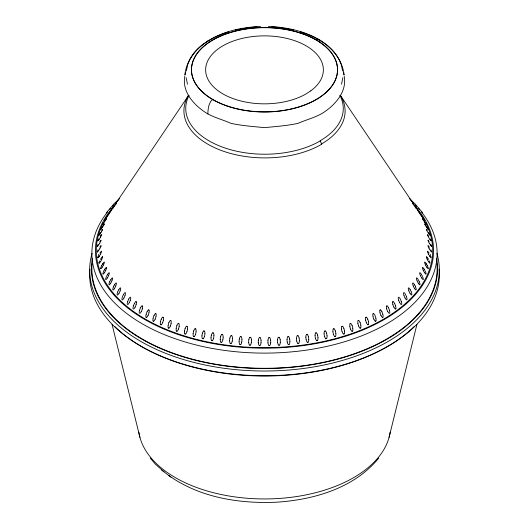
<?xml version="1.0" encoding="UTF-8"?>
<svg xmlns="http://www.w3.org/2000/svg" width="529" height="529" viewBox="0 0 529 529"><rect width="100%" height="100%" fill="white"/><g stroke="black" fill="none" stroke-linecap="round" stroke-linejoin="round"><path stroke-width="0.79" d="M99.029 235.114L99.121 234.783A5.065 0.807 -62.9 0 1 100.391 232.476M315.013 335.591L315.39 338.302M210.959 337.8L211.375 335.088M308.817 339.439L308.486 336.781M104.325 224.018L104.2 224.336A5.019 0.575 -61.5 0 1 102.93 226.465M305.808 337.132L306.112 339.856M204.954 333.799L204.525 336.384M100.708 268.289L100.801 268.62M201.913 335.849L202.395 333.151M299.44 340.775L299.163 338.038M296.465 338.362L296.703 341.099M196.12 331.65L195.611 334.275M193.078 333.594L193.634 330.916M289.945 341.787L289.74 339.049M287.016 339.274L287.174 342.018M187.524 329.15L186.962 331.762M342.852 77.644L341.529 84.263M280.37 342.422L280.231 339.737M184.482 331.048L185.104 328.397M99.035 262.761L99.102 263.092M179.186 326.419L178.564 329.012M277.487 339.876L277.573 342.62M186.34 70.972L187.683 64.736L189.554 60.432M176.164 328.225L176.845 325.586M270.729 342.852L270.676 340.167M184.806 76.255C181.923 91.629 193.402 104.385 205.245 112.327C213.108 117.372 222.458 119.561 230.955 123.35C241.951 125.75 253.312 126.504 264.5 127.654C275.688 126.504 287.049 125.75 298.045 123.35C306.542 119.574 315.892 117.451 323.755 112.393C335.571 104.398 347.077 91.643 344.194 76.255M171.138 323.424L170.431 326.049M267.919 340.147L267.932 342.898M168.136 325.117L168.883 322.511M261.068 342.898L261.081 340.147M97.925 257.18L97.958 257.517M258.331 340.101L258.271 342.852M163.401 320.157L162.634 322.756M184.852 74.939C186.228 62.594 193.178 51.141 203.381 44.079M160.439 321.751L161.246 319.166M251.427 342.62L251.513 339.876M429.971 235.114L429.898 234.836A4.973 0.76 62.9 0 0 428.635 232.575M97.376 251.579L97.376 251.91M155.995 316.692L155.182 319.205M248.769 339.737L248.637 342.481M153.093 318.134L153.952 315.575M241.826 342.018L241.991 339.34M185.038 74.926L185.659 72.361M148.986 312.87L148.107 315.416M239.26 339.049L239.055 341.787M100.96 246.19L100.953 245.846M232.297 341.099L232.535 338.421M146.13 314.272L147.042 311.746M142.354 308.876L141.448 311.343M389.06 437.397L416.958 324.337M229.837 338.038L229.56 340.775M97.396 245.959L97.362 246.296M139.557 310.186L140.522 307.693M222.888 339.856L223.192 337.191M220.533 336.722L220.183 339.439M136.132 304.671L135.146 307.151M133.414 305.888L134.426 303.421M213.61 338.302L213.987 335.591M130.326 300.32L129.347 302.661M127.714 301.385L128.765 298.958M125.009 295.665L123.971 298.025M431.644 246.283L431.624 246.018A4.973 1.177 66.2 0 0 430.87 244.378M120.149 290.89L119.045 293.271M117.762 291.737L118.846 289.495M115.778 285.971L114.641 288.312M113.457 286.844L114.006 285.614M111.883 280.965L110.766 283.16M109.708 281.706L110.892 279.431M108.531 275.781L107.387 277.943M427.472 234.856L427.505 235.154A4.92 1.012 65 0 0 428.728 237.514L429.998 239.525M98.361 254.568L98.526 254.204M105.727 270.438L104.511 272.66M103.419 265.122L102.236 267.205M103.942 270.782L103.79 271.099A5.065 2.295 -74.3 0 0 102.831 273.751M101.641 265.664L101.826 265.3M106.752 275.867L107.116 275.159M189.805 59.929C197.548 45.223 213.213 36.766 228.508 31.879M101.7 259.627L100.45 261.762M104.041 270.577L104.471 269.777M117.451 201.146L118.787 199.221M100.484 254.184L99.247 256.228M114.105 285.409L114.614 284.529M99.842 248.663L98.606 250.667M392.683 301.94L393.034 301.715M112.895 208.188L116.248 203.381M395.804 308.724L395.454 308.943M102.117 264.751L102.368 264.321M100.424 259.461L100.781 258.846M99.763 243.135L98.553 245.053A4.973 1.23 -66.7 0 1 97.303 246.494M107.255 274.915L107.691 274.22M123.568 294.309L122.477 296.703A5.065 3.273 -82.1 0 0 121.915 299.48M100.265 237.554L99.002 239.525M104.61 269.539L105.02 268.904M101.303 232.059L100.041 233.983M102.421 264.229L102.884 263.508M386.554 306.146L386.93 305.934M116.109 203.612L115.844 204.042M102.884 226.597L101.667 228.449A4.973 0.608 -61.5 0 1 100.702 229.692M108.822 214.146L109.278 213.392L108.18 214.933M102.348 226.677L102.692 226.148M104.511 221.486L104.914 220.877M99.895 253.107L100.265 252.551M107.063 216.612L105.727 218.695L106.25 218.027M112.393 208.479L112.075 208.922M107.123 216.52L108.108 215.045M101.065 258.397L101.303 258.053M109.014 213.465L112.042 209.001M104.993 220.752L105.264 220.348M111.374 210L109.205 213.194M188.443 95.61L111.427 209.887M104.094 222.603L103.836 222.974A4.973 0.403 -59.8 0 1 102.917 224.223M100.232 236.37L100.51 235.974M99.273 256.188L99.307 256.148A4.973 1.653 -69.9 0 1 97.918 257.716M380.014 310.133L380.411 309.934M99.029 239.485L99.055 239.445A4.973 1.018 -65 0 1 97.839 240.887M382.864 317.169L382.553 317.321M113.543 207.394L113.001 208.128M373.077 313.902L373.5 313.717M375.835 320.984L375.418 321.163M106.303 212.856L114.138 203.678L119.766 198.375M378.764 458.068C354.298 488.102 314.186 499.693 276.879 502.186C239.425 503.906 199.612 497.624 168.566 475.34M365.777 317.426L366.22 317.255M368.396 324.594L368.012 324.773M428.06 245.84L428.027 246.13A4.92 1.428 68.3 0 0 429.131 248.564M358.14 320.7L358.596 320.548M360.599 327.96L360.15 328.106M350.178 323.708L350.654 323.576M352.486 331.048L352.069 331.2M341.932 326.453L342.422 326.327M344.068 333.865L343.638 333.997M333.415 328.912L333.925 328.807M335.379 336.391L334.943 336.51M324.674 331.081L325.196 330.989M326.459 338.626L325.95 338.712M207.018 41.546C222.835 31.251 241.958 27.217 260.599 26.51M202.349 44.8L207.97 40.878M315.727 332.953L316.256 332.88M317.321 340.55L316.858 340.643M306.602 334.52L307.144 334.467M307.957 342.203L307.481 342.223M212.856 99.485L211.574 100.45A5.059 2.923 -60 0 0 210.456 101.78L208.889 105.483A32.203 18.594 -60 0 0 207.884 114.092M297.344 335.776L297.887 335.743M298.548 343.473L298.012 343.506M287.968 336.722L288.517 336.709M316.144 39.854L317.426 39.338A5.059 2.923 -60 0 1 318.544 39.377L319.972 40.898M288.973 344.458L288.49 344.498M278.512 337.35L279.067 337.357M279.312 345.113L278.77 345.113M269.01 337.661L269.565 337.687M269.605 345.45L269.063 345.43M259.494 337.654L260.043 337.694M259.878 345.457L259.395 345.45M249.992 337.33L250.541 337.383M250.171 345.139L249.628 345.08M240.543 336.682L241.085 336.761M240.51 344.498L239.974 344.419M231.173 335.717L231.715 335.816M230.928 343.533L230.399 343.433M221.916 334.44L222.444 334.559M221.4 342.256L220.937 342.131M212.803 332.86L213.326 332.992M212.142 340.643L211.626 340.511M178.346 323.576L178.822 323.708M203.863 330.975L204.373 331.121M176.931 331.2L176.514 331.048M235.279 30.034L249.602 27.521L257.015 26.886M202.997 338.725L202.495 338.58M195.135 328.787L195.631 328.952M194.057 336.51L193.574 336.351M186.631 326.314L187.114 326.499M185.362 333.997L184.932 333.865M170.457 320.534L170.9 320.746M168.744 328.125L168.361 327.907M162.833 317.248L163.256 317.473M160.988 324.773L160.571 324.548M155.552 313.71L155.956 313.948M153.476 321.169L153.165 320.984M148.636 309.934L149.019 310.186M146.447 317.321L146.07 317.069M142.116 305.927L142.473 306.198M268.401 26.51C298.806 27.21 339.473 39.973 344.148 74.939M136.013 301.715L136.343 301.993M271.985 26.886L279.398 27.521L293.721 30.034M300.492 31.879C315.787 36.766 331.452 45.223 339.195 59.929M106.402 267.548L106.534 267.886M102.586 256.79L102.652 257.134A5.019 1.845 -71.4 0 1 101.674 259.541M150.236 458.068L155.394 464.151L164.036 471.842M161.524 469.924L170.907 477.125M412.66 203.182L413.294 204.015M409.234 198.375L414.862 203.678L422.697 212.856M410.213 199.221L411.549 201.146M416.085 208.234L415.668 207.494M415.999 208.128L415.04 206.813M428.959 233.983L427.696 232.059A4.92 0.8 63.3 0 1 426.381 229.718M430.447 245.053L429.237 243.135M427.333 228.449L426.116 226.597A4.92 0.595 61.6 0 1 424.754 224.309M428.735 252.551L429.105 253.107M419.986 213.465L417.626 210M430.394 250.667L429.158 248.663M420.171 213.987L419.828 213.504L423.279 218.742L422.744 217.842M425.164 222.974L423.98 221.208A4.92 0.397 59.8 0 1 422.585 218.966L422.466 218.656M428.516 254.184L429.753 256.228M427.696 258.053L427.935 258.397M414.511 206.052L413.969 205.265M429.693 256.148L429.727 256.188A5.065 1.66 69.6 0 0 431.049 257.663M425.058 222.828L425.085 222.868A5.065 0.39 59.4 0 0 426.004 224.078L426.063 224.117M429.409 247.314L429.237 247.069A5.019 1.422 68.2 0 0 428.014 245.654M428.55 261.762L427.3 259.627M428.768 236.37L428.516 236.013A5.019 0.998 64.9 0 0 427.445 234.704M426.116 263.508L426.579 264.229M416.607 208.452L419.801 213.187M426.764 267.205L425.581 265.122M423.98 268.904L424.39 269.545M340.24 95.18L417.374 209.59M100.973 240.351L100.94 240.695A5.019 1.21 -66.6 0 1 99.789 242.983M424.489 272.66L423.266 270.438M413.427 204.445L412.891 203.612M426.308 226.148L426.652 226.677M421.613 277.943L420.469 275.781M418.234 283.16L417.116 280.965M414.386 284.529L414.895 285.409M414.359 288.312L413.222 285.971M428.219 258.846L428.576 259.461M410.154 289.495L411.238 291.737M409.955 293.271L408.851 290.89M426.632 264.321L426.883 264.751M421.745 274.915L421.342 274.26A5.019 2.466 76.1 0 0 419.914 272.64M405.029 298.025L403.991 295.665M424.529 269.777L424.959 270.577M399.653 302.661L398.674 300.32M421.884 275.159L422.248 275.867M394.574 303.421L395.586 305.888M393.854 307.151L392.868 304.671M388.478 307.693L389.443 310.186M427.181 265.3L427.359 265.664M387.552 311.343L386.646 308.876M381.958 311.746L382.87 314.272M414.994 285.614L415.543 286.844M380.893 315.416L380.014 312.87M430.474 254.204L430.639 254.568M373.818 319.205L373.005 316.692M367.754 319.166L368.561 321.751M426.043 224.051L425.938 223.846A4.973 0.35 59.3 0 0 424.556 221.638M366.366 322.756L365.599 320.151M339.446 60.432L341.317 64.736L342.66 70.972M360.117 322.511L360.864 325.117M101.535 234.869L101.475 235.207A5.019 0.998 -64.9 0 1 100.279 237.448M419.292 281.706L418.108 279.431A5.019 2.665 77.7 0 0 416.687 277.804M358.569 326.043L357.862 323.417M352.155 325.586L352.843 328.225M97.911 240.675L97.977 240.358A5.065 1.025 -64.7 0 1 98.698 238.837M350.436 329.012L349.814 326.419M343.896 328.397L344.518 331.048M342.038 331.762L341.476 329.15M335.366 330.916L335.922 333.594M406.523 296.703L405.465 294.355A5.019 3.234 82.5 0 0 403.964 292.544M333.389 334.275L332.88 331.65M326.605 333.151L327.087 335.849M401.286 301.385L400.235 298.958A5.019 3.412 84.1 0 0 398.754 297.139M324.475 336.384L324.046 333.799M317.625 335.088L318.041 337.8M343.341 72.361L343.962 74.926M187.471 84.263L186.148 77.644M112.042 324.337L139.94 437.397M375.907 318.134L375.048 315.575A5.019 4.04 -88.7 0 0 373.586 313.565M102.659 229.407L102.56 229.751A5.019 0.787 -63.2 0 1 101.33 231.94M390.137 432.18A126.074 72.79 0 0 1 264.5 498.946A126.074 72.79 0 0 1 138.863 432.18M436.928 263.872A172.626 99.664 0 0 1 264.5 368.296A172.626 99.664 0 0 1 92.072 263.872M425.554 222.55A168.202 97.111 0 0 1 264.5 347.665A168.202 97.111 0 0 1 103.446 222.55M104.226 221.102A168.202 97.111 0 0 1 111.083 210.74M417.917 210.74A168.202 97.111 0 0 1 424.774 221.102M339.869 95.379A78.761 45.461 0 0 1 320.177 140.734A26.556 15.334 60 0 1 321.5 144M320.376 140.846A78.761 45.633 0.2 0 1 224.25 147.736A78.761 45.633 0.2 0 1 189.051 95.359M340.352 95.332A80.6 46.519 0 0 1 321.473 143.987M321.811 144.179A80.6 46.816 0.3 0 1 221.744 150.639A80.6 46.816 0.3 0 1 188.476 95.313M421.448 211.95A172.626 99.664 0 0 1 264.5 353.114A172.626 99.664 0 0 1 107.552 211.95M109.629 209.424A172.626 99.664 0 0 1 110.713 208.168M112.399 206.31A172.626 99.664 0 0 1 113.556 205.087M115.745 202.878A172.626 99.664 0 0 1 116.876 201.787M412.124 201.787A172.626 99.664 0 0 1 413.255 202.878M415.444 205.087A172.626 99.664 0 0 1 416.601 206.31M418.287 208.168A172.626 99.664 0 0 1 419.371 209.424M412.666 203.526A169.088 97.62 0 0 1 264.5 348.181A169.088 97.62 0 0 1 116.334 203.526M436.914 253.312A174.841 100.946 0 0 1 264.5 371.014A174.841 100.946 0 0 1 92.086 253.312M436.67 258.443A173.069 99.921 0 0 1 264.5 368.548A173.069 99.921 0 0 1 92.33 258.443M178.432 329.031A5.065 4.47 82.4 0 1 177.089 331.319M178.994 323.655A4.92 4.351 81.8 0 1 179.086 326.393M176.931 325.619A5.019 4.424 81.8 0 1 178.24 323.437M176.349 331.108A4.973 4.371 82.5 0 1 176.276 328.264M184.727 333.878A5.065 4.576 79.7 0 1 184.581 331.081M185.216 328.43A4.92 4.43 79.7 0 1 186.512 326.162M187.253 326.453A5.019 4.53 79 0 1 187.418 329.117M186.836 331.782A4.973 4.503 79 0 1 185.494 334.163M139.259 313.009A5.065 3.782 -87.1 0 1 139.63 310.225M140.608 307.752A4.92 3.657 -87.1 0 1 142.05 305.762M142.585 306.179A5.019 3.743 -87.5 0 1 142.261 308.83M141.336 311.336A4.973 3.729 -87.5 0 1 139.835 313.426M133.024 308.698A5.065 3.624 -85.4 0 1 133.48 305.927M134.505 303.487A4.92 3.498 -85.4 0 1 135.953 301.543M136.449 301.98A5.019 3.577 -85.8 0 1 136.046 304.618M135.074 307.098A4.973 3.571 -85.8 0 1 133.566 309.134M127.238 304.182A5.065 3.452 -83.7 0 1 127.773 301.431M128.838 299.024A4.92 3.326 -83.7 0 1 130.286 297.133M130.749 297.582A5.019 3.412 -84.1 0 1 130.266 300.201M129.248 302.648A4.973 3.405 -84.1 0 1 127.734 304.638M123.634 294.382A4.92 3.154 -82.1 0 1 125.082 292.537M125.499 293A5.019 3.234 -82.5 0 1 124.937 295.599M123.885 298.019A4.973 3.227 -82.5 0 1 122.371 299.956M117.068 294.607A5.065 3.088 -80.5 0 1 117.742 291.948M118.906 289.568A4.92 2.969 -80.5 0 1 120.341 287.769M120.718 288.245A5.019 3.048 -80.8 0 1 120.083 290.831M118.992 293.211A4.973 3.048 -80.8 0 1 117.484 295.096M112.73 289.581A5.065 2.896 -78.9 0 1 113.497 286.89M114.667 284.609A4.92 2.784 -78.9 0 1 116.096 282.856M116.42 283.346A5.019 2.857 -79.3 0 1 115.719 285.905M114.588 288.245A4.973 2.863 -79.3 0 1 113.094 290.084M108.895 284.417A5.065 2.698 -77.4 0 1 109.741 281.752M110.945 279.51A4.92 2.592 -77.4 0 1 112.346 277.811M112.624 278.307A5.019 2.665 -77.7 0 1 111.857 280.839M110.7 283.147A4.973 2.665 -77.7 0 1 109.219 284.933M105.595 279.133A5.065 2.5 -75.8 0 1 106.508 276.502M107.731 274.3A4.92 2.4 -75.8 0 1 109.119 272.647M109.344 273.149A5.019 2.466 -76.1 0 1 108.511 275.655M107.327 277.923A4.973 2.473 -76.2 0 1 105.866 279.662M105.053 268.983A4.92 2.195 -74.2 0 1 106.408 267.376M106.593 267.886A5.019 2.261 -74.6 0 1 105.688 270.359M104.484 272.6A4.973 2.268 -74.6 0 1 103.056 274.28M100.609 268.282A5.065 2.083 -72.7 0 1 101.654 265.703M102.91 263.594A4.92 1.997 -72.7 0 1 104.239 262.034M104.372 262.543A5.019 2.056 -73 0 1 103.406 264.983M102.183 267.185A4.973 2.063 -73 0 1 100.788 268.825M98.949 262.748A5.065 1.871 -71.1 0 1 99.703 260.857M101.429 257.96A4.92 1.792 -71.1 0 1 102.613 256.618M100.437 261.703A4.973 1.858 -71.5 0 1 99.075 263.29M97.845 257.167A5.065 1.66 -69.6 0 1 98.652 255.295M100.279 252.644A4.92 1.58 -69.5 0 1 101.528 251.163M101.561 251.678A5.019 1.633 -69.9 0 1 100.49 254.046M97.303 251.553A5.065 1.448 -68 0 1 98.136 249.761M99.796 247.122A4.92 1.375 -67.9 0 1 100.999 245.681M100.986 246.197A5.019 1.422 -68.2 0 1 99.862 248.524M98.599 250.614A4.973 1.442 -68.3 0 1 97.329 252.108M97.329 245.939A5.065 1.237 -66.3 0 1 98.123 244.325M99.862 241.594A4.92 1.17 -66.3 0 1 101.019 240.192M100.49 236.073A4.92 0.959 -64.6 0 1 101.594 234.711M101.753 230.472A4.92 0.754 -62.9 0 1 102.646 229.328M100.054 233.944A4.973 0.813 -63.3 0 1 99.035 235.233M100.801 229.216A5.065 0.602 -61.2 0 1 102.011 227.186M103.4 225.162A4.92 0.549 -61.1 0 1 104.312 223.946M297.873 343.619A5.065 4.94 -54.6 0 1 296.822 341.079M296.584 338.348A4.92 4.807 -52.9 0 1 297.166 335.684M298.019 335.631A5.019 4.893 -53.5 0 1 299.057 338.057M299.308 340.788A4.973 4.84 -55.2 0 1 298.726 343.566M288.292 344.584A5.065 4.979 -44.1 0 1 287.293 342.005M287.135 339.268A4.92 4.84 -42 0 1 287.796 336.623M288.655 336.603A5.019 4.926 -43 0 1 289.634 339.063M289.813 341.794A4.973 4.88 -45.1 0 1 289.151 344.558M278.624 345.219A5.065 4.999 -29.6 0 1 277.692 342.613M277.606 339.869A4.92 4.86 -27.1 0 1 278.34 337.251M279.206 337.257A5.019 4.953 -28.7 0 1 280.119 339.744M280.231 342.488A4.973 4.906 -31.2 0 1 279.491 345.225M268.911 345.53A5.065 5.012 -10.6 0 1 268.051 342.891M268.038 340.147A4.92 4.873 -7.9 0 1 268.844 337.555M269.704 337.588A5.019 4.966 -10.2 0 1 270.557 340.107M270.597 342.852A4.973 4.92 -12.9 0 1 269.783 345.563M259.184 345.516A5.065 5.012 10.6 0 1 258.39 342.852M258.456 340.107A4.92 4.873 12.8 0 1 259.329 337.542M260.189 337.608A5.019 4.966 10.3 0 1 260.976 340.154M260.942 342.898A4.973 4.92 7.9 0 1 260.05 345.576M249.47 345.173A5.065 4.999 29.6 0 1 248.756 342.481M248.894 339.744A4.92 4.86 31.1 0 1 249.833 337.204M250.686 337.304A5.019 4.953 28.7 0 1 251.401 339.869M251.295 342.613A4.973 4.913 27.1 0 1 250.336 345.265M239.809 344.511A5.065 4.979 44.1 0 1 239.174 341.794M239.386 339.063A4.92 4.834 44.9 0 1 240.384 336.556M241.231 336.682A5.019 4.926 43 0 1 241.872 339.274M241.693 342.012A4.973 4.887 42 0 1 240.675 344.63M230.234 343.519A5.065 4.94 54.6 0 1 229.672 340.782M229.963 338.057A4.92 4.794 55.1 0 1 231.021 335.591M231.861 335.743A5.019 4.893 53.5 0 1 232.423 338.355M232.171 341.086A4.973 4.854 52.9 0 1 231.087 343.665M220.778 342.21A5.065 4.893 62.3 0 1 220.295 339.453M220.653 336.742A4.92 4.748 62.5 0 1 221.77 334.308M222.59 334.487A5.019 4.84 61.3 0 1 223.079 337.118M222.762 339.836A4.973 4.807 61 0 1 221.618 342.382M211.461 340.583A5.065 4.827 68.1 0 1 211.064 337.813M211.494 335.115A4.92 4.682 68.2 0 1 212.665 332.721M213.471 332.926A5.019 4.781 67.2 0 1 213.875 335.571M213.491 338.282A4.973 4.748 67 0 1 212.288 340.788M202.329 338.646A5.065 4.754 72.7 0 1 202.012 335.869M202.514 333.184A4.92 4.609 72.8 0 1 203.731 330.83M204.518 331.061A5.019 4.708 71.9 0 1 204.849 333.72M204.392 336.411A4.973 4.675 71.8 0 1 203.136 338.877M193.409 336.411A5.065 4.668 76.5 0 1 193.178 333.62M193.746 330.956A4.92 4.53 76.5 0 1 195.003 328.641M195.77 328.899A5.019 4.622 75.7 0 1 196.014 331.564M195.499 334.249A4.973 4.596 75.7 0 1 194.196 336.669M168.196 327.954A5.065 4.351 84.9 0 1 168.229 325.156M168.989 322.558A4.92 4.212 84.9 0 1 170.351 320.376M171.032 320.706A5.019 4.305 84.3 0 1 171.039 323.384M170.325 326.003A4.973 4.285 84.3 0 1 168.91 328.291M160.413 324.588A5.065 4.225 87.1 0 1 160.525 321.791M161.345 319.218A4.92 4.087 87.1 0 1 162.734 317.083M163.382 317.44A5.019 4.179 86.6 0 1 163.302 320.118M162.535 322.71A4.973 4.159 86.6 0 1 161.094 324.945M152.974 320.971A5.065 4.087 89.2 0 1 153.172 318.174M154.051 315.628A4.92 3.954 89.1 0 1 155.46 313.545M156.075 313.922A5.019 4.04 88.7 0 1 155.916 316.593M155.096 319.159A4.973 4.027 88.7 0 1 153.622 321.348M145.918 317.102A5.065 3.941 -88.9 0 1 146.202 314.312M147.128 311.806A4.92 3.809 -88.9 0 1 148.556 309.763M149.138 310.159A5.019 3.895 -89.4 0 1 148.894 312.824M148.021 315.363A4.973 3.882 -89.4 0 1 146.533 317.506M307.349 342.342A5.065 4.893 -62.3 0 1 306.231 339.836M305.921 337.118A4.92 4.761 -60.9 0 1 306.43 334.434M307.27 334.348A5.019 4.84 -61.3 0 1 308.367 336.742M308.685 339.459A4.973 4.794 -62.6 0 1 308.189 342.256M343.473 334.116A5.065 4.576 -79.7 0 1 342.17 331.782M341.575 329.117A4.92 4.457 -78.9 0 1 341.754 326.386M342.534 326.195A5.019 4.53 -79 0 1 343.81 328.423M344.399 331.088A4.973 4.477 -79.7 0 1 344.24 333.925M334.771 336.623A5.065 4.668 -76.5 0 1 333.501 334.242M332.979 331.564A4.92 4.549 -75.7 0 1 333.244 328.84M334.044 328.674A5.019 4.622 -75.7 0 1 335.274 330.949M335.803 333.627A4.973 4.576 -76.6 0 1 335.558 336.464M325.824 338.838A5.065 4.754 -72.7 0 1 324.608 336.411M324.151 333.72A4.92 4.629 -71.8 0 1 324.495 331.002M325.315 330.863A5.019 4.708 -71.9 0 1 326.505 333.177M326.968 335.875A4.973 4.655 -72.8 0 1 326.638 338.699M316.673 340.742A5.065 4.827 -68.1 0 1 315.509 338.282M315.125 335.571A4.92 4.701 -67 0 1 315.548 332.867M316.382 332.761A5.019 4.781 -67.2 0 1 317.526 335.108M317.916 337.819A4.973 4.728 -68.3 0 1 317.499 340.636M415.873 290.037A5.065 2.896 78.9 0 1 414.425 288.232M413.268 285.918A4.92 2.83 79.3 0 1 412.547 283.286M412.944 282.856A5.019 2.857 79.3 0 1 414.352 284.576M415.483 286.923A4.973 2.81 78.9 0 1 416.25 289.641M411.483 295.05A5.065 3.088 80.5 0 1 410.021 293.198M408.904 290.844A4.92 3.015 80.9 0 1 408.256 288.186M408.699 287.776A5.019 3.048 80.9 0 1 410.114 289.542M411.238 291.975A4.973 3.002 80.5 0 1 411.906 294.666M406.596 299.91A5.065 3.267 82.1 0 1 405.128 298.006M404.05 295.612A4.92 3.194 82.5 0 1 403.482 292.934M406.451 296.769A4.973 3.187 82.1 0 1 407.066 299.533M401.233 304.592A5.065 3.452 83.7 0 1 399.759 302.641M398.721 300.207A4.92 3.366 84.1 0 1 398.231 297.516M401.207 301.451A4.973 3.359 83.7 0 1 401.736 304.235M395.401 309.095A5.065 3.617 85.4 0 1 393.933 307.084M392.941 304.625A4.92 3.538 85.8 0 1 392.531 301.914M393.093 301.556A5.019 3.577 85.8 0 1 394.522 303.467M395.5 305.947A4.973 3.531 85.4 0 1 395.95 308.751M389.132 313.386A5.065 3.782 87.1 0 1 387.671 311.33M386.725 308.83A4.92 3.69 87.6 0 1 386.395 306.112M386.997 305.775A5.019 3.743 87.6 0 1 388.418 307.733M389.344 310.245A4.973 3.69 87.1 0 1 389.714 313.062M380.49 309.782A5.019 3.895 89.4 0 1 381.892 311.786M382.771 314.332A4.973 3.848 88.9 0 1 383.056 317.155M382.434 317.46A5.065 3.941 88.9 0 1 380.992 315.357M380.093 312.824A4.92 3.842 89.4 0 1 379.848 310.1M375.339 321.308A5.065 4.087 -89.2 0 1 373.917 319.152M373.077 316.593A4.92 3.987 -88.7 0 1 372.912 313.856M375.802 318.187A4.973 3.994 -89.2 0 1 375.993 321.024M367.873 324.905A5.065 4.225 -87.1 0 1 366.471 322.703M365.691 320.118A4.92 4.12 -86.6 0 1 365.612 317.38M366.313 317.109A5.019 4.179 -86.6 0 1 367.681 319.205M368.449 321.804A4.973 4.126 -87.1 0 1 368.561 324.641M360.051 328.244A5.065 4.351 -84.9 0 1 358.675 326.003M357.961 323.384A4.92 4.239 -84.3 0 1 357.968 320.647M358.695 320.402A5.019 4.305 -84.3 0 1 360.037 322.545M360.752 325.163A4.973 4.252 -84.9 0 1 360.771 328.006M351.911 331.319A5.065 4.47 -82.4 0 1 350.568 329.031M349.914 326.393A4.92 4.351 -81.8 0 1 350.006 323.655M350.76 323.437A5.019 4.424 -81.8 0 1 352.069 325.619M352.724 328.264A4.973 4.371 -82.5 0 1 352.651 331.108M429.938 235.16A5.065 0.807 62.9 0 1 428.926 233.851M426.321 229.255A5.019 0.787 63.2 0 1 427.22 230.366M431.075 240.788A5.065 1.018 64.6 0 1 429.978 239.406M430.295 238.903A4.973 0.972 64.6 0 1 431.069 240.397M431.664 246.435A5.065 1.237 66.3 0 1 430.467 244.98M429.211 243.036A4.92 1.217 66.7 0 1 427.987 240.655M427.987 240.159A5.019 1.21 66.6 0 1 429.131 241.522M431.638 252.055A5.065 1.448 67.9 0 1 430.401 250.561M430.851 249.814A4.973 1.389 67.9 0 1 431.684 251.619M428.503 254.085A4.92 1.633 69.9 0 1 427.386 251.632M427.492 251.143A5.019 1.633 69.9 0 1 428.728 252.591M430.328 255.342A4.973 1.6 69.5 0 1 431.142 257.226M429.898 263.244A5.065 1.871 71.1 0 1 428.576 261.67M427.313 259.574A4.92 1.838 71.5 0 1 426.255 257.081M426.414 256.605A5.019 1.845 71.4 0 1 427.577 257.914M429.277 260.89A4.973 1.805 71.1 0 1 430.037 262.807M428.186 268.772A5.065 2.083 72.7 0 1 426.824 267.152M425.581 265.016A4.92 2.043 73.1 0 1 424.582 262.49M424.787 262.02A5.019 2.056 73 0 1 426.103 263.554M427.326 265.75A4.973 2.017 72.7 0 1 428.371 268.342M425.918 274.234A5.065 2.295 74.3 0 1 424.529 272.567M423.299 270.385A4.92 2.248 74.6 0 1 422.367 267.833M422.618 267.37A5.019 2.261 74.6 0 1 423.96 268.95M425.171 271.185A4.973 2.222 74.2 0 1 426.149 273.81M423.101 279.61A5.065 2.5 75.8 0 1 421.686 277.904M420.476 275.669A4.92 2.447 76.2 0 1 419.616 273.09M422.473 276.535A4.973 2.42 75.8 0 1 423.385 279.193M419.748 284.886A5.065 2.698 77.4 0 1 418.313 283.127M417.13 280.853A4.92 2.638 77.7 0 1 416.336 278.247M419.239 281.785A4.973 2.619 77.3 0 1 420.079 284.476M422.413 218.497A5.019 0.37 59.7 0 1 423.24 219.614M428.252 229.593A5.065 0.595 61.2 0 1 427.306 228.336M424.642 223.853A5.019 0.575 61.5 0 1 425.554 225.03M427.029 227.318A4.973 0.555 61.1 0 1 428.206 229.295M103.076 223.741A5.065 0.39 -59.4 0 1 104.537 221.433M105.661 219.819A4.92 0.344 -59.3 0 1 106.508 218.642L106.402 218.933A5.019 0.37 -59.7 0 1 105.092 221.036M439.07 269.149A174.841 100.946 0 0 1 264.5 375.716A174.841 100.946 0 0 1 89.93 269.149M414.022 326.684A173.512 100.179 0 0 1 114.978 326.684M310.788 90.856L306.126 93.884A58.864 33.988 0 0 1 210.304 83.119A58.864 33.988 0 0 1 263.528 35.873A58.864 33.988 0 0 1 319.43 82.074A59.155 34.154 0 0 1 310.788 90.856M226.438 105.84A73.035 42.168 0 0 0 337.515 70.886A73.035 42.168 0 0 0 229.546 32.831A73.035 42.168 0 0 0 226.438 105.84M227.979 106.19A73.035 42.168 0 0 0 337.535 69.669A73.035 42.168 0 0 0 227.986 33.155A73.035 42.168 0 0 0 227.979 106.19"/></g></svg>
